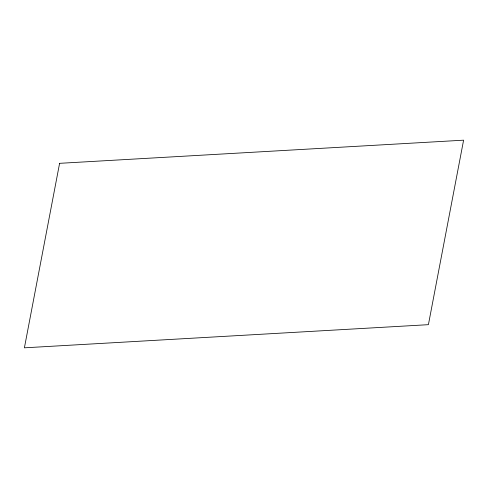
<?xml version="1.0" encoding="UTF-8"?>
<svg xmlns="http://www.w3.org/2000/svg" width="488" height="488" viewBox="0 0 488 488"><rect width="100%" height="100%" fill="white"/><g stroke="black" fill="none" stroke-linecap="round" stroke-linejoin="round"><path stroke-width="0.73" d="M59.591 163.327L24.4 347.822L428.409 324.673L463.6 140.178L59.591 163.327"/></g></svg>
